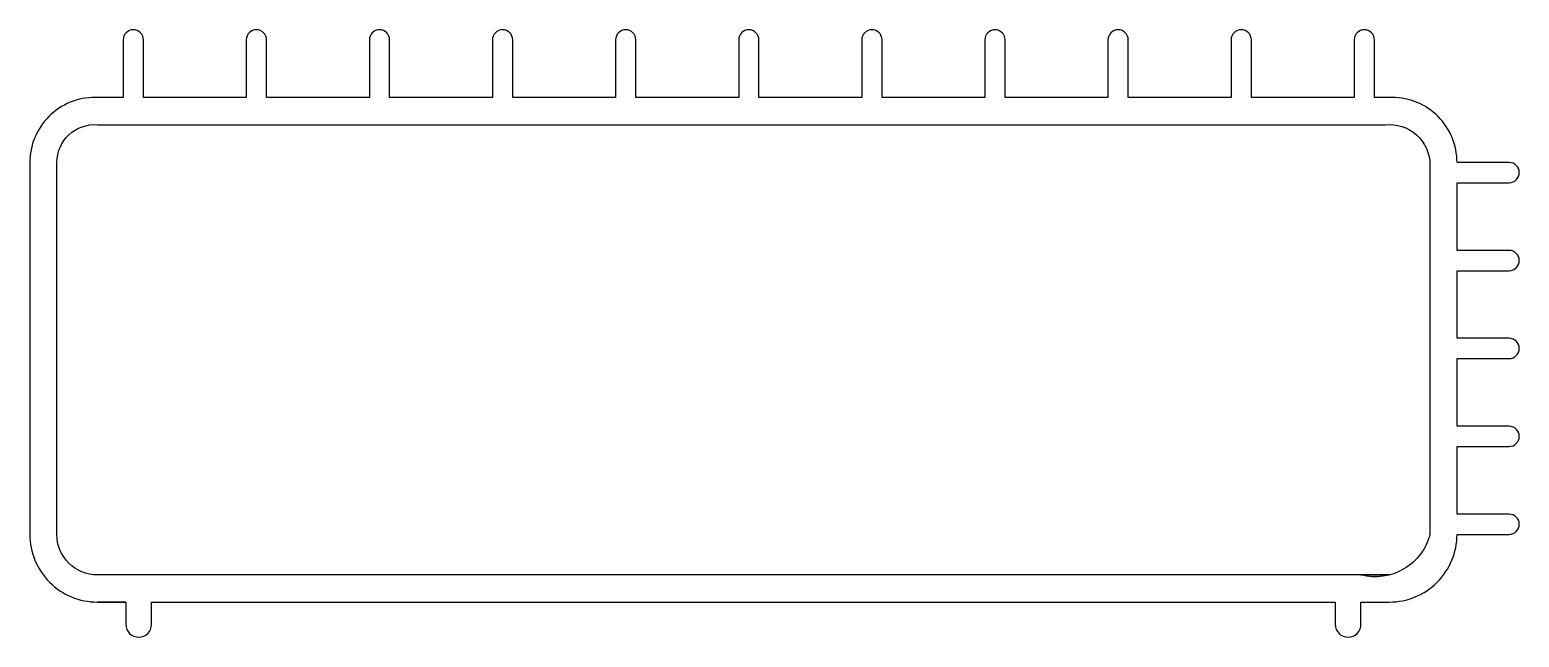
# Model space of a CAD drawing. Extents: x 302 to 412, y 159 to 204.
import ezdxf

# ---------------------------------------------------------------- set-up
doc = ezdxf.new("R2010")
doc.units = 0
doc.layers.get('0').update_dxf_attribs({"linetype": 'CONTINUOUS'})

msp = doc.modelspace()

# ---------------------------------------------------------------- linework, layer by layer
for points in [[(308.8, 161.85), (308.8, 160.2, 1), (310.7, 160.2), (310.7, 161.85), (398.2, 161.85), (398.2, 160.2, 1), (400.1, 160.2), (400.1, 161.85), (402.2, 161.85, 0.414214), (407.2, 166.85), (411.05, 166.85, 1), (411.05, 168.35), (407.2, 168.35), (407.2, 173.35), (411.05, 173.35, 1), (411.05, 174.85), (407.2, 174.85), (407.2, 179.85), (411.05, 179.85, 1), (411.05, 181.35), (407.2, 181.35), (407.2, 186.35), (411.05, 186.35, 1), (411.05, 187.85), (407.2, 187.85), (407.2, 192.85), (411.05, 192.85, 1), (411.05, 194.35), (407.2, 194.35, 0.414828), (402.4, 199.16), (401.1, 199.16), (401.1, 203.41, 0.414214), (400.35, 204.16, 0.414214), (399.6, 203.41), (399.6, 199.16), (392, 199.16), (392, 203.41, 0.414214), (391.25, 204.16, 0.414214), (390.5, 203.41), (390.5, 199.16), (382.9, 199.16), (382.9, 203.41, 0.414214), (382.15, 204.16), (382.15, 204.16, 0.414214), (381.4, 203.41), (381.4, 199.16), (373.8, 199.16), (373.8, 203.41, 0.414214), (373.05, 204.16, 0.414214), (372.3, 203.41), (372.3, 199.16), (364.7, 199.16), (364.7, 203.41, 0.414214), (363.95, 204.16), (363.95, 204.16, 0.414214), (363.2, 203.41), (363.2, 199.16), (355.6, 199.16), (355.6, 203.41, 0.414214), (354.85, 204.16), (354.85, 204.16, 0.414214), (354.1, 203.41), (354.1, 199.16), (346.5, 199.16), (346.5, 203.41, 0.414214), (345.75, 204.16), (345.75, 204.16, 0.414214), (345, 203.41), (345, 199.16), (337.4, 199.16), (337.4, 203.41, 0.414214), (336.65, 204.16), (336.65, 204.16, 0.414214), (335.9, 203.41), (335.9, 199.16), (328.3, 199.16), (328.3, 203.41, 0.414214), (327.55, 204.16), (327.55, 204.16, 0.414214), (326.8, 203.41), (326.8, 199.16), (319.2, 199.16), (319.2, 203.41, 0.414214), (318.45, 204.16, 0.414214), (317.7, 203.41), (317.7, 199.16), (310.1, 199.16), (310.1, 203.41, 0.414214), (309.35, 204.16), (309.35, 204.16, 0.414214), (308.6, 203.41), (308.6, 199.16), (306.53, 199.16, 0.415696), (301.7, 194.34), (301.7, 166.85, 0.414214), (306.7, 161.85), (308.8, 161.85), (306.7, 161.85)], [(400.1, 163.85), (402.2, 163.85), (306.7, 163.85, -0.414214), (303.7, 166.85), (303.7, 194.35, -0.435311), (306.7, 197.14), (401.88, 197.14, -0.445974), (405.2, 194.16), (405.2, 166.85, -0.414214)]]:
    msp.add_lwpolyline(points, format="xyb", close=True)

doc.saveas('drawing.dxf')
